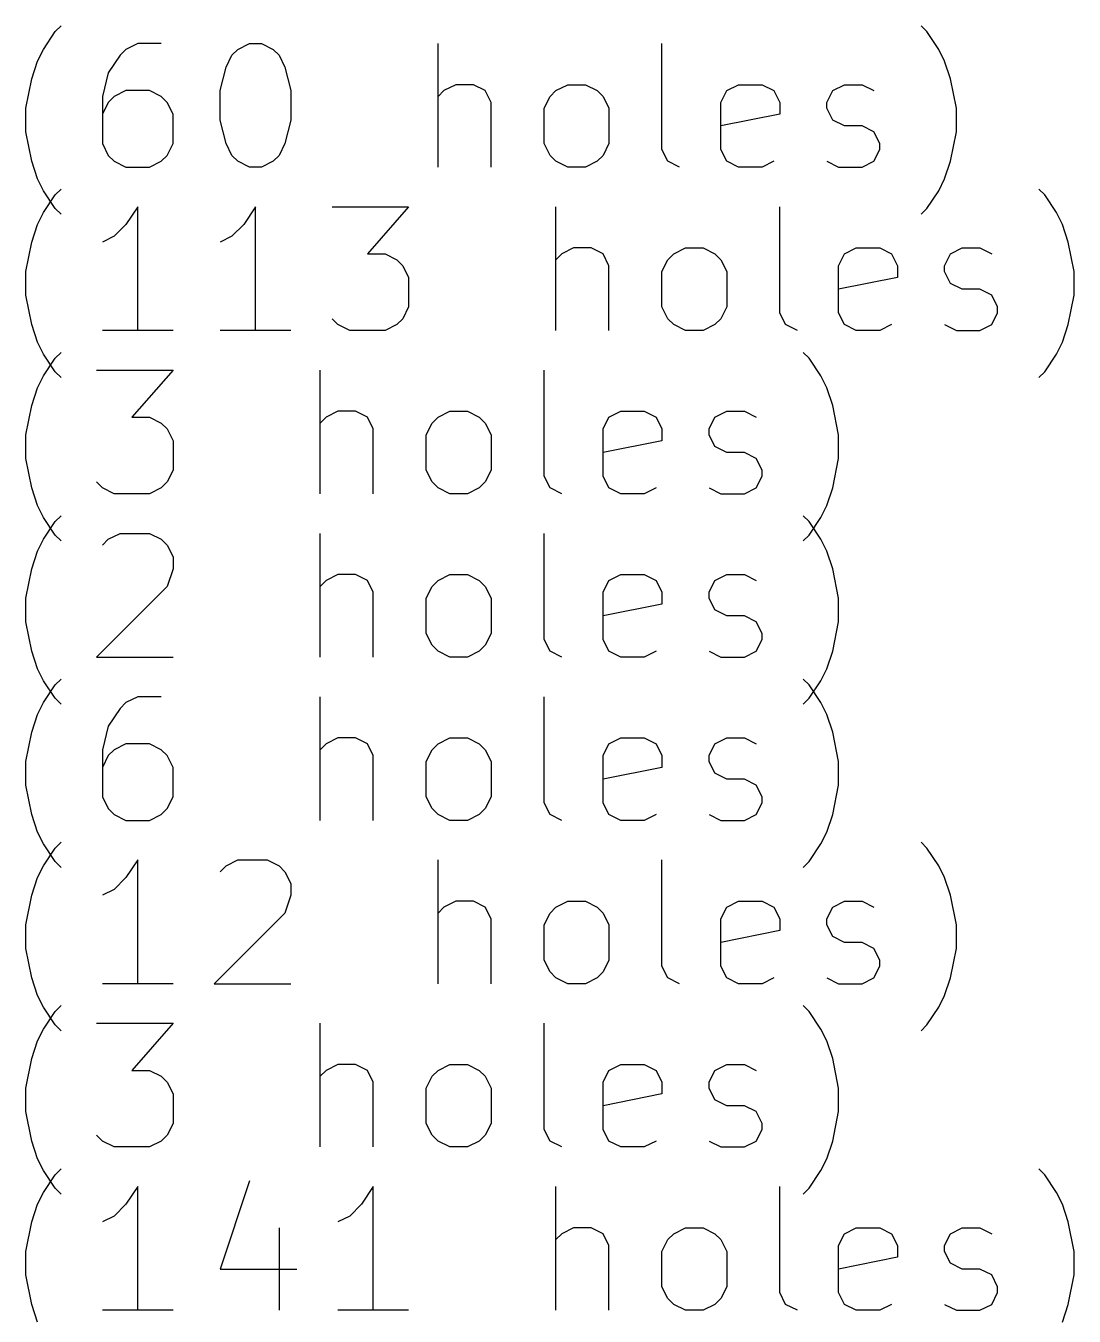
# Model space of a CAD drawing. Extents: x 21 to 125, y -193 to -25.
# Drawn here: x 70.78 to 96.21, y -163.9 to -132.6 of the extents above; entities that cross this region are included whole.
import ezdxf

# ---------------------------------------------------------------- set-up
doc = ezdxf.new("R2010")
doc.units = 0
doc.header["$MEASUREMENT"] = 0
doc.layers.add('BLACK', color=7, linetype='CONTINUOUS')

msp = doc.modelspace()

# ---------------------------------------------------------------- linework, layer by layer
at = {"layer": 'Black'}
for p, q in [((71.4964, -132.746), (71.6393, -132.604)), ((92.6393, -132.746), (92.4964, -132.604)), ((71.2107, -133.175), (71.4964, -132.746)), ((92.925, -133.175), (92.6393, -132.746)), ((71.0679, -133.461), (71.2107, -133.175)), ((73.2107, -133.175), (73.0679, -133.318)), ((73.4964, -133.032), (73.2107, -133.175)), ((74.0679, -133.032), (73.4964, -133.032)), ((75.7821, -133.318), (75.925, -133.175)), ((75.925, -133.175), (76.2107, -133.032)), ((76.2107, -133.032), (76.4964, -133.032)), ((76.4964, -133.032), (76.7821, -133.175)), ((76.7821, -133.175), (76.925, -133.318)), ((80.7821, -136.032), (80.7821, -133.032)), ((86.2107, -135.604), (86.2107, -133.032)), ((93.0679, -133.461), (92.925, -133.175)), ((70.925, -133.889), (71.0679, -133.461)), ((73.0679, -133.318), (72.7821, -133.746)), ((75.4964, -134.175), (75.6393, -133.604)), ((75.6393, -133.604), (75.7821, -133.318)), ((76.925, -133.318), (77.0679, -133.604)), ((77.0679, -133.604), (77.2107, -134.175)), ((93.2107, -133.889), (93.0679, -133.461)), ((70.7821, -134.604), (70.925, -133.889)), ((72.7821, -133.746), (72.6393, -134.318)), ((93.3536, -134.604), (93.2107, -133.889)), ((73.2107, -134.175), (72.925, -134.318)), ((73.7821, -134.175), (73.2107, -134.175)), ((74.0679, -134.318), (73.7821, -134.175)), ((75.4964, -134.889), (75.4964, -134.175)), ((77.2107, -134.175), (77.2107, -134.889)), ((80.925, -134.175), (80.7821, -134.318)), ((81.2107, -134.032), (80.925, -134.175)), ((81.6393, -134.032), (81.2107, -134.032)), ((81.925, -134.175), (81.6393, -134.032)), ((82.0679, -134.461), (81.925, -134.175)), ((83.4964, -134.318), (83.6393, -134.175)), ((83.6393, -134.175), (83.925, -134.032)), ((83.925, -134.032), (84.3536, -134.032)), ((84.3536, -134.032), (84.6393, -134.175)), ((84.6393, -134.175), (84.7821, -134.318)), ((87.6393, -134.461), (87.7821, -134.175)), ((87.7821, -134.175), (88.0679, -134.032)), ((88.0679, -134.032), (88.6393, -134.032)), ((88.6393, -134.032), (88.925, -134.175)), ((88.925, -134.175), (89.0679, -134.461)), ((90.2107, -134.461), (90.3536, -134.175)), ((90.3536, -134.175), (90.6393, -134.032)), ((90.6393, -134.032), (91.0679, -134.032)), ((91.0679, -134.032), (91.3536, -134.175)), ((72.6393, -134.318), (72.6393, -135.461)), ((72.7821, -134.461), (72.6393, -134.746)), ((72.925, -134.318), (72.7821, -134.461)), ((74.2107, -134.461), (74.0679, -134.318)), ((74.3536, -134.746), (74.2107, -134.461)), ((82.0679, -136.032), (82.0679, -134.461)), ((83.3536, -134.604), (83.4964, -134.318)), ((84.7821, -134.318), (84.925, -134.604)), ((87.6393, -135.604), (87.6393, -134.461)), ((89.0679, -134.461), (89.0679, -134.746)), ((90.2107, -134.604), (90.2107, -134.461)), ((70.7821, -135.175), (70.7821, -134.604)), ((74.3536, -135.461), (74.3536, -134.746)), ((83.3536, -135.461), (83.3536, -134.604)), ((84.925, -134.604), (84.925, -135.461)), ((89.0679, -134.746), (87.6393, -135.032)), ((90.3536, -134.889), (90.2107, -134.604)), ((93.3536, -135.175), (93.3536, -134.604)), ((70.925, -135.889), (70.7821, -135.175)), ((75.6393, -135.461), (75.4964, -134.889)), ((77.2107, -134.889), (77.0679, -135.461)), ((90.6393, -135.032), (90.3536, -134.889)), ((91.0679, -135.032), (90.6393, -135.032)), ((91.3536, -135.175), (91.0679, -135.032)), ((91.4964, -135.461), (91.3536, -135.175)), ((93.2107, -135.889), (93.3536, -135.175)), ((72.6393, -135.461), (72.7821, -135.746)), ((74.2107, -135.746), (74.3536, -135.461)), ((75.7821, -135.746), (75.6393, -135.461)), ((77.0679, -135.461), (76.925, -135.746)), ((83.4964, -135.746), (83.3536, -135.461)), ((84.925, -135.461), (84.7821, -135.746)), ((91.4964, -135.604), (91.4964, -135.461)), ((72.7821, -135.746), (72.925, -135.889)), ((74.0679, -135.889), (74.2107, -135.746)), ((75.925, -135.889), (75.7821, -135.746)), ((76.925, -135.746), (76.7821, -135.889)), ((83.6393, -135.889), (83.4964, -135.746)), ((84.7821, -135.746), (84.6393, -135.889)), ((86.3536, -135.889), (86.2107, -135.604)), ((87.7821, -135.889), (87.6393, -135.604)), ((91.3536, -135.889), (91.4964, -135.604)), ((71.0679, -136.318), (70.925, -135.889)), ((72.925, -135.889), (73.2107, -136.032)), ((73.2107, -136.032), (73.7821, -136.032)), ((73.7821, -136.032), (74.0679, -135.889)), ((76.2107, -136.032), (75.925, -135.889)), ((76.4964, -136.032), (76.2107, -136.032)), ((76.7821, -135.889), (76.4964, -136.032)), ((83.925, -136.032), (83.6393, -135.889)), ((84.3536, -136.032), (83.925, -136.032)), ((84.6393, -135.889), (84.3536, -136.032)), ((86.6393, -136.032), (86.3536, -135.889)), ((88.0679, -136.032), (87.7821, -135.889)), ((88.6393, -136.032), (88.0679, -136.032)), ((88.925, -135.889), (88.6393, -136.032)), ((90.2107, -135.889), (90.4964, -136.032)), ((90.4964, -136.032), (91.0679, -136.032)), ((91.0679, -136.032), (91.3536, -135.889)), ((93.0679, -136.318), (93.2107, -135.889)), ((71.2107, -136.604), (71.0679, -136.318)), ((92.925, -136.604), (93.0679, -136.318)), ((71.4964, -137.032), (71.2107, -136.604)), ((71.2107, -137.135), (71.4964, -136.706)), ((71.4964, -136.706), (71.6393, -136.564)), ((92.6393, -137.032), (92.925, -136.604)), ((95.4964, -136.706), (95.3536, -136.564)), ((95.7821, -137.135), (95.4964, -136.706)), ((71.6393, -137.175), (71.4964, -137.032)), ((73.4964, -136.992), (73.2107, -137.421)), ((73.4964, -139.992), (73.4964, -136.992)), ((76.3536, -136.992), (76.0679, -137.421)), ((76.3536, -139.992), (76.3536, -136.992)), ((78.2107, -136.992), (80.0679, -136.992)), ((80.0679, -136.992), (79.0679, -138.135)), ((83.6393, -139.992), (83.6393, -136.992)), ((89.0679, -139.564), (89.0679, -136.992)), ((92.4964, -137.175), (92.6393, -137.032)), ((71.0679, -137.421), (71.2107, -137.135)), ((95.925, -137.421), (95.7821, -137.135)), ((70.925, -137.849), (71.0679, -137.421)), ((73.2107, -137.421), (72.925, -137.706)), ((76.0679, -137.421), (75.7821, -137.706)), ((96.0679, -137.849), (95.925, -137.421)), ((70.7821, -138.564), (70.925, -137.849)), ((72.925, -137.706), (72.6393, -137.849)), ((75.7821, -137.706), (75.4964, -137.849)), ((84.0679, -137.992), (83.7821, -138.135)), ((84.4964, -137.992), (84.0679, -137.992)), ((84.7821, -138.135), (84.4964, -137.992)), ((86.4964, -138.135), (86.7821, -137.992)), ((86.7821, -137.992), (87.2107, -137.992)), ((87.2107, -137.992), (87.4964, -138.135)), ((90.6393, -138.135), (90.925, -137.992)), ((90.925, -137.992), (91.4964, -137.992)), ((91.4964, -137.992), (91.7821, -138.135)), ((93.2107, -138.135), (93.4964, -137.992)), ((93.4964, -137.992), (93.925, -137.992)), ((93.925, -137.992), (94.2107, -138.135)), ((96.2107, -138.564), (96.0679, -137.849)), ((79.0679, -138.135), (79.4964, -138.135)), ((79.4964, -138.135), (79.7821, -138.278)), ((79.7821, -138.278), (79.925, -138.421)), ((83.7821, -138.135), (83.6393, -138.278)), ((84.925, -138.421), (84.7821, -138.135)), ((86.2107, -138.564), (86.3536, -138.278)), ((86.3536, -138.278), (86.4964, -138.135)), ((87.4964, -138.135), (87.6393, -138.278)), ((87.6393, -138.278), (87.7821, -138.564)), ((90.4964, -138.421), (90.6393, -138.135)), ((91.7821, -138.135), (91.925, -138.421)), ((93.0679, -138.421), (93.2107, -138.135)), ((70.7821, -139.135), (70.7821, -138.564)), ((79.925, -138.421), (80.0679, -138.706)), ((84.925, -139.992), (84.925, -138.421)), ((86.2107, -139.421), (86.2107, -138.564)), ((87.7821, -138.564), (87.7821, -139.421)), ((90.4964, -139.564), (90.4964, -138.421)), ((91.925, -138.421), (91.925, -138.706)), ((93.0679, -138.564), (93.0679, -138.421)), ((93.2107, -138.849), (93.0679, -138.564)), ((96.2107, -139.135), (96.2107, -138.564)), ((80.0679, -138.706), (80.0679, -139.421)), ((91.925, -138.706), (90.4964, -138.992)), ((93.4964, -138.992), (93.2107, -138.849)), ((70.925, -139.849), (70.7821, -139.135)), ((93.925, -138.992), (93.4964, -138.992)), ((94.2107, -139.135), (93.925, -138.992)), ((94.3536, -139.421), (94.2107, -139.135)), ((96.0679, -139.849), (96.2107, -139.135)), ((80.0679, -139.421), (79.925, -139.706)), ((86.3536, -139.706), (86.2107, -139.421)), ((87.7821, -139.421), (87.6393, -139.706)), ((94.3536, -139.564), (94.3536, -139.421)), ((71.0679, -140.278), (70.925, -139.849)), ((78.3536, -139.849), (78.2107, -139.706)), ((78.6393, -139.992), (78.3536, -139.849)), ((79.7821, -139.849), (79.4964, -139.992)), ((79.925, -139.706), (79.7821, -139.849)), ((86.4964, -139.849), (86.3536, -139.706)), ((86.7821, -139.992), (86.4964, -139.849)), ((87.4964, -139.849), (87.2107, -139.992)), ((87.6393, -139.706), (87.4964, -139.849)), ((89.2107, -139.849), (89.0679, -139.564)), ((89.4964, -139.992), (89.2107, -139.849)), ((90.6393, -139.849), (90.4964, -139.564)), ((90.925, -139.992), (90.6393, -139.849)), ((91.7821, -139.849), (91.4964, -139.992)), ((93.0679, -139.849), (93.3536, -139.992)), ((93.925, -139.992), (94.2107, -139.849)), ((94.2107, -139.849), (94.3536, -139.564)), ((95.925, -140.278), (96.0679, -139.849)), ((74.3536, -139.992), (72.6393, -139.992)), ((77.2107, -139.992), (75.4964, -139.992)), ((79.4964, -139.992), (78.6393, -139.992)), ((87.2107, -139.992), (86.7821, -139.992)), ((91.4964, -139.992), (90.925, -139.992)), ((93.3536, -139.992), (93.925, -139.992)), ((71.2107, -140.564), (71.0679, -140.278)), ((95.7821, -140.564), (95.925, -140.278)), ((71.4964, -140.992), (71.2107, -140.564)), ((71.2107, -141.095), (71.4964, -140.666)), ((71.4964, -140.666), (71.6393, -140.524)), ((89.7821, -140.666), (89.6393, -140.524)), ((90.0679, -141.095), (89.7821, -140.666)), ((95.4964, -140.992), (95.7821, -140.564)), ((71.0679, -141.381), (71.2107, -141.095)), ((71.6393, -141.135), (71.4964, -140.992)), ((72.4964, -140.952), (74.3536, -140.952)), ((74.3536, -140.952), (73.3536, -142.095)), ((77.925, -143.952), (77.925, -140.952)), ((83.3536, -143.524), (83.3536, -140.952)), ((90.2107, -141.381), (90.0679, -141.095)), ((95.3536, -141.135), (95.4964, -140.992)), ((70.925, -141.809), (71.0679, -141.381)), ((90.3536, -141.809), (90.2107, -141.381)), ((70.7821, -142.524), (70.925, -141.809)), ((78.3536, -141.952), (78.0679, -142.095)), ((78.7821, -141.952), (78.3536, -141.952)), ((79.0679, -142.095), (78.7821, -141.952)), ((80.7821, -142.095), (81.0679, -141.952)), ((81.0679, -141.952), (81.4964, -141.952)), ((81.4964, -141.952), (81.7821, -142.095)), ((84.925, -142.095), (85.2107, -141.952)), ((85.2107, -141.952), (85.7821, -141.952)), ((85.7821, -141.952), (86.0679, -142.095)), ((87.4964, -142.095), (87.7821, -141.952)), ((87.7821, -141.952), (88.2107, -141.952)), ((88.2107, -141.952), (88.4964, -142.095)), ((90.4964, -142.524), (90.3536, -141.809)), ((73.3536, -142.095), (73.7821, -142.095)), ((73.7821, -142.095), (74.0679, -142.238)), ((74.0679, -142.238), (74.2107, -142.381)), ((78.0679, -142.095), (77.925, -142.238)), ((79.2107, -142.381), (79.0679, -142.095)), ((80.4964, -142.524), (80.6393, -142.238)), ((80.6393, -142.238), (80.7821, -142.095)), ((81.7821, -142.095), (81.925, -142.238)), ((81.925, -142.238), (82.0679, -142.524)), ((84.7821, -142.381), (84.925, -142.095)), ((86.0679, -142.095), (86.2107, -142.381)), ((87.3536, -142.381), (87.4964, -142.095)), ((70.7821, -143.095), (70.7821, -142.524)), ((74.2107, -142.381), (74.3536, -142.666)), ((74.3536, -142.666), (74.3536, -143.381)), ((79.2107, -143.952), (79.2107, -142.381)), ((80.4964, -143.381), (80.4964, -142.524)), ((82.0679, -142.524), (82.0679, -143.381)), ((84.7821, -143.524), (84.7821, -142.381)), ((86.2107, -142.666), (84.7821, -142.952)), ((86.2107, -142.381), (86.2107, -142.666)), ((87.3536, -142.524), (87.3536, -142.381)), ((87.4964, -142.809), (87.3536, -142.524)), ((90.4964, -143.095), (90.4964, -142.524)), ((87.7821, -142.952), (87.4964, -142.809)), ((88.2107, -142.952), (87.7821, -142.952)), ((88.4964, -143.095), (88.2107, -142.952)), ((70.925, -143.809), (70.7821, -143.095)), ((88.6393, -143.381), (88.4964, -143.095)), ((90.3536, -143.809), (90.4964, -143.095)), ((74.3536, -143.381), (74.2107, -143.666)), ((80.6393, -143.666), (80.4964, -143.381)), ((82.0679, -143.381), (81.925, -143.666)), ((83.4964, -143.809), (83.3536, -143.524)), ((84.925, -143.809), (84.7821, -143.524)), ((88.4964, -143.809), (88.6393, -143.524)), ((88.6393, -143.524), (88.6393, -143.381)), ((71.0679, -144.238), (70.925, -143.809)), ((72.6393, -143.809), (72.4964, -143.666)), ((72.925, -143.952), (72.6393, -143.809)), ((74.0679, -143.809), (73.7821, -143.952)), ((74.2107, -143.666), (74.0679, -143.809)), ((80.7821, -143.809), (80.6393, -143.666)), ((81.0679, -143.952), (80.7821, -143.809)), ((81.7821, -143.809), (81.4964, -143.952)), ((81.925, -143.666), (81.7821, -143.809)), ((83.7821, -143.952), (83.4964, -143.809)), ((85.2107, -143.952), (84.925, -143.809)), ((86.0679, -143.809), (85.7821, -143.952)), ((87.3536, -143.809), (87.6393, -143.952)), ((88.2107, -143.952), (88.4964, -143.809)), ((90.2107, -144.238), (90.3536, -143.809)), ((71.2107, -144.524), (71.0679, -144.238)), ((73.7821, -143.952), (72.925, -143.952)), ((81.4964, -143.952), (81.0679, -143.952)), ((85.7821, -143.952), (85.2107, -143.952)), ((87.6393, -143.952), (88.2107, -143.952)), ((90.0679, -144.524), (90.2107, -144.238)), ((71.4964, -144.952), (71.2107, -144.524)), ((71.4964, -144.626), (71.6393, -144.484)), ((89.7821, -144.626), (89.6393, -144.484)), ((89.7821, -144.952), (90.0679, -144.524)), ((71.2107, -145.055), (71.4964, -144.626)), ((90.0679, -145.055), (89.7821, -144.626)), ((71.0679, -145.341), (71.2107, -145.055)), ((71.6393, -145.095), (71.4964, -144.952)), ((72.6393, -145.198), (72.7821, -145.055)), ((72.7821, -145.055), (73.0679, -144.912)), ((73.0679, -144.912), (73.7821, -144.912)), ((73.7821, -144.912), (74.0679, -145.055)), ((74.0679, -145.055), (74.2107, -145.198)), ((77.925, -147.912), (77.925, -144.912)), ((83.3536, -147.484), (83.3536, -144.912)), ((89.6393, -145.095), (89.7821, -144.952)), ((90.2107, -145.341), (90.0679, -145.055)), ((70.925, -145.769), (71.0679, -145.341)), ((74.2107, -145.198), (74.3536, -145.484)), ((74.3536, -145.484), (74.3536, -145.769)), ((90.3536, -145.769), (90.2107, -145.341)), ((70.7821, -146.484), (70.925, -145.769)), ((74.3536, -145.769), (74.2107, -146.198)), ((90.4964, -146.484), (90.3536, -145.769)), ((78.0679, -146.055), (77.925, -146.198)), ((78.3536, -145.912), (78.0679, -146.055)), ((78.7821, -145.912), (78.3536, -145.912)), ((79.0679, -146.055), (78.7821, -145.912)), ((79.2107, -146.341), (79.0679, -146.055)), ((80.6393, -146.198), (80.7821, -146.055)), ((80.7821, -146.055), (81.0679, -145.912)), ((81.0679, -145.912), (81.4964, -145.912)), ((81.4964, -145.912), (81.7821, -146.055)), ((81.7821, -146.055), (81.925, -146.198)), ((84.7821, -146.341), (84.925, -146.055)), ((84.925, -146.055), (85.2107, -145.912)), ((85.2107, -145.912), (85.7821, -145.912)), ((85.7821, -145.912), (86.0679, -146.055)), ((86.0679, -146.055), (86.2107, -146.341)), ((87.3536, -146.341), (87.4964, -146.055)), ((87.4964, -146.055), (87.7821, -145.912)), ((87.7821, -145.912), (88.2107, -145.912)), ((88.2107, -145.912), (88.4964, -146.055)), ((74.2107, -146.198), (72.4964, -147.912)), ((79.2107, -147.912), (79.2107, -146.341)), ((80.4964, -146.484), (80.6393, -146.198)), ((81.925, -146.198), (82.0679, -146.484)), ((84.7821, -147.484), (84.7821, -146.341)), ((86.2107, -146.341), (86.2107, -146.626)), ((87.3536, -146.484), (87.3536, -146.341)), ((70.7821, -147.055), (70.7821, -146.484)), ((80.4964, -147.341), (80.4964, -146.484)), ((82.0679, -146.484), (82.0679, -147.341)), ((86.2107, -146.626), (84.7821, -146.912)), ((87.4964, -146.769), (87.3536, -146.484)), ((90.4964, -147.055), (90.4964, -146.484)), ((70.925, -147.769), (70.7821, -147.055)), ((87.7821, -146.912), (87.4964, -146.769)), ((88.2107, -146.912), (87.7821, -146.912)), ((88.4964, -147.055), (88.2107, -146.912)), ((88.6393, -147.341), (88.4964, -147.055)), ((90.3536, -147.769), (90.4964, -147.055)), ((80.6393, -147.626), (80.4964, -147.341)), ((82.0679, -147.341), (81.925, -147.626)), ((88.6393, -147.484), (88.6393, -147.341)), ((80.7821, -147.769), (80.6393, -147.626)), ((81.925, -147.626), (81.7821, -147.769)), ((83.4964, -147.769), (83.3536, -147.484)), ((84.925, -147.769), (84.7821, -147.484)), ((88.4964, -147.769), (88.6393, -147.484)), ((71.0679, -148.198), (70.925, -147.769)), ((72.4964, -147.912), (74.3536, -147.912)), ((81.0679, -147.912), (80.7821, -147.769)), ((81.4964, -147.912), (81.0679, -147.912)), ((81.7821, -147.769), (81.4964, -147.912)), ((83.7821, -147.912), (83.4964, -147.769)), ((85.2107, -147.912), (84.925, -147.769)), ((85.7821, -147.912), (85.2107, -147.912)), ((86.0679, -147.769), (85.7821, -147.912)), ((87.3536, -147.769), (87.6393, -147.912)), ((87.6393, -147.912), (88.2107, -147.912)), ((88.2107, -147.912), (88.4964, -147.769)), ((90.2107, -148.198), (90.3536, -147.769)), ((71.2107, -148.484), (71.0679, -148.198)), ((90.0679, -148.484), (90.2107, -148.198)), ((71.4964, -148.912), (71.2107, -148.484)), ((71.2107, -149.015), (71.4964, -148.586)), ((71.4964, -148.586), (71.6393, -148.444)), ((89.7821, -148.586), (89.6393, -148.444)), ((89.7821, -148.912), (90.0679, -148.484)), ((90.0679, -149.015), (89.7821, -148.586)), ((71.6393, -149.055), (71.4964, -148.912)), ((73.4964, -148.872), (73.2107, -149.015)), ((74.0679, -148.872), (73.4964, -148.872)), ((77.925, -151.872), (77.925, -148.872)), ((83.3536, -151.444), (83.3536, -148.872)), ((89.6393, -149.055), (89.7821, -148.912)), ((71.0679, -149.301), (71.2107, -149.015)), ((73.0679, -149.158), (72.7821, -149.586)), ((73.2107, -149.015), (73.0679, -149.158)), ((90.2107, -149.301), (90.0679, -149.015)), ((70.925, -149.729), (71.0679, -149.301)), ((90.3536, -149.729), (90.2107, -149.301)), ((70.7821, -150.444), (70.925, -149.729)), ((72.7821, -149.586), (72.6393, -150.158)), ((78.3536, -149.872), (78.0679, -150.015)), ((78.7821, -149.872), (78.3536, -149.872)), ((79.0679, -150.015), (78.7821, -149.872)), ((80.7821, -150.015), (81.0679, -149.872)), ((81.0679, -149.872), (81.4964, -149.872)), ((81.4964, -149.872), (81.7821, -150.015)), ((84.925, -150.015), (85.2107, -149.872)), ((85.2107, -149.872), (85.7821, -149.872)), ((85.7821, -149.872), (86.0679, -150.015)), ((87.4964, -150.015), (87.7821, -149.872)), ((87.7821, -149.872), (88.2107, -149.872)), ((88.2107, -149.872), (88.4964, -150.015)), ((90.4964, -150.444), (90.3536, -149.729)), ((72.6393, -150.158), (72.6393, -151.301)), ((72.925, -150.158), (72.7821, -150.301)), ((73.2107, -150.015), (72.925, -150.158)), ((73.7821, -150.015), (73.2107, -150.015)), ((74.0679, -150.158), (73.7821, -150.015)), ((74.2107, -150.301), (74.0679, -150.158)), ((78.0679, -150.015), (77.925, -150.158)), ((79.2107, -150.301), (79.0679, -150.015)), ((80.4964, -150.444), (80.6393, -150.158)), ((80.6393, -150.158), (80.7821, -150.015)), ((81.7821, -150.015), (81.925, -150.158)), ((81.925, -150.158), (82.0679, -150.444)), ((84.7821, -150.301), (84.925, -150.015)), ((86.0679, -150.015), (86.2107, -150.301)), ((87.3536, -150.301), (87.4964, -150.015)), ((70.7821, -151.015), (70.7821, -150.444)), ((72.7821, -150.301), (72.6393, -150.586)), ((74.3536, -150.586), (74.2107, -150.301)), ((79.2107, -151.872), (79.2107, -150.301)), ((80.4964, -151.301), (80.4964, -150.444)), ((82.0679, -150.444), (82.0679, -151.301)), ((84.7821, -151.444), (84.7821, -150.301)), ((86.2107, -150.301), (86.2107, -150.586)), ((87.3536, -150.444), (87.3536, -150.301)), ((87.4964, -150.729), (87.3536, -150.444)), ((90.4964, -151.015), (90.4964, -150.444)), ((74.3536, -151.301), (74.3536, -150.586)), ((86.2107, -150.586), (84.7821, -150.872)), ((87.7821, -150.872), (87.4964, -150.729)), ((70.925, -151.729), (70.7821, -151.015)), ((88.2107, -150.872), (87.7821, -150.872)), ((88.4964, -151.015), (88.2107, -150.872)), ((88.6393, -151.301), (88.4964, -151.015)), ((90.3536, -151.729), (90.4964, -151.015)), ((72.6393, -151.301), (72.7821, -151.586)), ((74.2107, -151.586), (74.3536, -151.301)), ((80.6393, -151.586), (80.4964, -151.301)), ((82.0679, -151.301), (81.925, -151.586)), ((83.4964, -151.729), (83.3536, -151.444)), ((84.925, -151.729), (84.7821, -151.444)), ((88.4964, -151.729), (88.6393, -151.444)), ((88.6393, -151.444), (88.6393, -151.301)), ((71.0679, -152.158), (70.925, -151.729)), ((72.7821, -151.586), (72.925, -151.729)), ((72.925, -151.729), (73.2107, -151.872)), ((73.7821, -151.872), (74.0679, -151.729)), ((74.0679, -151.729), (74.2107, -151.586)), ((80.7821, -151.729), (80.6393, -151.586)), ((81.0679, -151.872), (80.7821, -151.729)), ((81.7821, -151.729), (81.4964, -151.872)), ((81.925, -151.586), (81.7821, -151.729)), ((83.7821, -151.872), (83.4964, -151.729)), ((85.2107, -151.872), (84.925, -151.729)), ((86.0679, -151.729), (85.7821, -151.872)), ((87.3536, -151.729), (87.6393, -151.872)), ((88.2107, -151.872), (88.4964, -151.729)), ((90.2107, -152.158), (90.3536, -151.729)), ((73.2107, -151.872), (73.7821, -151.872)), ((81.4964, -151.872), (81.0679, -151.872)), ((85.7821, -151.872), (85.2107, -151.872)), ((87.6393, -151.872), (88.2107, -151.872)), ((71.2107, -152.444), (71.0679, -152.158)), ((90.0679, -152.444), (90.2107, -152.158)), ((71.4964, -152.872), (71.2107, -152.444)), ((71.2107, -152.975), (71.4964, -152.546)), ((71.4964, -152.546), (71.6393, -152.404)), ((89.7821, -152.872), (90.0679, -152.444)), ((92.6393, -152.546), (92.4964, -152.404)), ((92.925, -152.975), (92.6393, -152.546)), ((71.0679, -153.261), (71.2107, -152.975)), ((71.6393, -153.015), (71.4964, -152.872)), ((73.4964, -152.832), (73.2107, -153.261)), ((73.4964, -155.832), (73.4964, -152.832)), ((75.4964, -153.118), (75.6393, -152.975)), ((75.6393, -152.975), (75.925, -152.832)), ((75.925, -152.832), (76.6393, -152.832)), ((76.6393, -152.832), (76.925, -152.975)), ((76.925, -152.975), (77.0679, -153.118)), ((80.7821, -155.832), (80.7821, -152.832)), ((86.2107, -155.404), (86.2107, -152.832)), ((89.6393, -153.015), (89.7821, -152.872)), ((93.0679, -153.261), (92.925, -152.975)), ((70.925, -153.689), (71.0679, -153.261)), ((73.2107, -153.261), (72.925, -153.546)), ((77.0679, -153.118), (77.2107, -153.404)), ((93.2107, -153.689), (93.0679, -153.261)), ((72.925, -153.546), (72.6393, -153.689)), ((77.2107, -153.404), (77.2107, -153.689)), ((70.7821, -154.404), (70.925, -153.689)), ((77.2107, -153.689), (77.0679, -154.118)), ((81.2107, -153.832), (80.925, -153.975)), ((81.6393, -153.832), (81.2107, -153.832)), ((81.925, -153.975), (81.6393, -153.832)), ((83.6393, -153.975), (83.925, -153.832)), ((83.925, -153.832), (84.3536, -153.832)), ((84.3536, -153.832), (84.6393, -153.975)), ((87.7821, -153.975), (88.0679, -153.832)), ((88.0679, -153.832), (88.6393, -153.832)), ((88.6393, -153.832), (88.925, -153.975)), ((90.3536, -153.975), (90.6393, -153.832)), ((90.6393, -153.832), (91.0679, -153.832)), ((91.0679, -153.832), (91.3536, -153.975)), ((93.3536, -154.404), (93.2107, -153.689)), ((77.0679, -154.118), (75.3536, -155.832)), ((80.925, -153.975), (80.7821, -154.118)), ((82.0679, -154.261), (81.925, -153.975)), ((82.0679, -155.832), (82.0679, -154.261)), ((83.3536, -154.404), (83.4964, -154.118)), ((83.4964, -154.118), (83.6393, -153.975)), ((84.6393, -153.975), (84.7821, -154.118)), ((84.7821, -154.118), (84.925, -154.404)), ((87.6393, -154.261), (87.7821, -153.975)), ((87.6393, -155.404), (87.6393, -154.261)), ((88.925, -153.975), (89.0679, -154.261)), ((89.0679, -154.261), (89.0679, -154.546)), ((90.2107, -154.261), (90.3536, -153.975)), ((90.2107, -154.404), (90.2107, -154.261)), ((70.7821, -154.975), (70.7821, -154.404)), ((83.3536, -155.261), (83.3536, -154.404)), ((84.925, -154.404), (84.925, -155.261)), ((89.0679, -154.546), (87.6393, -154.832)), ((90.3536, -154.689), (90.2107, -154.404)), ((93.3536, -154.975), (93.3536, -154.404)), ((90.6393, -154.832), (90.3536, -154.689)), ((91.0679, -154.832), (90.6393, -154.832)), ((91.3536, -154.975), (91.0679, -154.832)), ((70.925, -155.689), (70.7821, -154.975)), ((91.4964, -155.261), (91.3536, -154.975)), ((93.2107, -155.689), (93.3536, -154.975)), ((83.4964, -155.546), (83.3536, -155.261)), ((84.925, -155.261), (84.7821, -155.546)), ((86.3536, -155.689), (86.2107, -155.404)), ((87.7821, -155.689), (87.6393, -155.404)), ((91.3536, -155.689), (91.4964, -155.404)), ((91.4964, -155.404), (91.4964, -155.261)), ((71.0679, -156.118), (70.925, -155.689)), ((83.6393, -155.689), (83.4964, -155.546)), ((83.925, -155.832), (83.6393, -155.689)), ((84.6393, -155.689), (84.3536, -155.832)), ((84.7821, -155.546), (84.6393, -155.689)), ((86.6393, -155.832), (86.3536, -155.689)), ((88.0679, -155.832), (87.7821, -155.689)), ((88.925, -155.689), (88.6393, -155.832)), ((90.2107, -155.689), (90.4964, -155.832)), ((91.0679, -155.832), (91.3536, -155.689)), ((93.0679, -156.118), (93.2107, -155.689)), ((71.2107, -156.404), (71.0679, -156.118)), ((74.3536, -155.832), (72.6393, -155.832)), ((75.3536, -155.832), (77.2107, -155.832)), ((84.3536, -155.832), (83.925, -155.832)), ((88.6393, -155.832), (88.0679, -155.832)), ((90.4964, -155.832), (91.0679, -155.832)), ((92.925, -156.404), (93.0679, -156.118)), ((71.4964, -156.832), (71.2107, -156.404)), ((71.4964, -156.506), (71.6393, -156.364)), ((89.7821, -156.506), (89.6393, -156.364)), ((92.6393, -156.832), (92.925, -156.404)), ((71.2107, -156.935), (71.4964, -156.506)), ((90.0679, -156.935), (89.7821, -156.506)), ((71.0679, -157.221), (71.2107, -156.935)), ((71.6393, -156.975), (71.4964, -156.832)), ((72.4964, -156.792), (74.3536, -156.792)), ((74.3536, -156.792), (73.3536, -157.935)), ((77.925, -159.792), (77.925, -156.792)), ((83.3536, -159.364), (83.3536, -156.792)), ((90.2107, -157.221), (90.0679, -156.935)), ((92.4964, -156.975), (92.6393, -156.832)), ((70.925, -157.649), (71.0679, -157.221)), ((90.3536, -157.649), (90.2107, -157.221)), ((70.7821, -158.364), (70.925, -157.649)), ((90.4964, -158.364), (90.3536, -157.649)), ((73.3536, -157.935), (73.7821, -157.935)), ((73.7821, -157.935), (74.0679, -158.078)), ((78.0679, -157.935), (77.925, -158.078)), ((78.3536, -157.792), (78.0679, -157.935)), ((78.7821, -157.792), (78.3536, -157.792)), ((79.0679, -157.935), (78.7821, -157.792)), ((79.2107, -158.221), (79.0679, -157.935)), ((80.6393, -158.078), (80.7821, -157.935)), ((80.7821, -157.935), (81.0679, -157.792)), ((81.0679, -157.792), (81.4964, -157.792)), ((81.4964, -157.792), (81.7821, -157.935)), ((81.7821, -157.935), (81.925, -158.078)), ((84.7821, -158.221), (84.925, -157.935)), ((84.925, -157.935), (85.2107, -157.792)), ((85.2107, -157.792), (85.7821, -157.792)), ((85.7821, -157.792), (86.0679, -157.935)), ((86.0679, -157.935), (86.2107, -158.221)), ((87.3536, -158.221), (87.4964, -157.935)), ((87.4964, -157.935), (87.7821, -157.792)), ((87.7821, -157.792), (88.2107, -157.792)), ((88.2107, -157.792), (88.4964, -157.935)), ((74.0679, -158.078), (74.2107, -158.221)), ((74.2107, -158.221), (74.3536, -158.506)), ((79.2107, -159.792), (79.2107, -158.221)), ((80.4964, -158.364), (80.6393, -158.078)), ((81.925, -158.078), (82.0679, -158.364)), ((84.7821, -159.364), (84.7821, -158.221)), ((86.2107, -158.221), (86.2107, -158.506)), ((87.3536, -158.364), (87.3536, -158.221)), ((70.7821, -158.935), (70.7821, -158.364)), ((74.3536, -158.506), (74.3536, -159.221)), ((80.4964, -159.221), (80.4964, -158.364)), ((82.0679, -158.364), (82.0679, -159.221)), ((86.2107, -158.506), (84.7821, -158.792)), ((87.4964, -158.649), (87.3536, -158.364)), ((90.4964, -158.935), (90.4964, -158.364)), ((70.925, -159.649), (70.7821, -158.935)), ((87.7821, -158.792), (87.4964, -158.649)), ((88.2107, -158.792), (87.7821, -158.792)), ((88.4964, -158.935), (88.2107, -158.792)), ((88.6393, -159.221), (88.4964, -158.935)), ((90.3536, -159.649), (90.4964, -158.935)), ((74.3536, -159.221), (74.2107, -159.506)), ((80.6393, -159.506), (80.4964, -159.221)), ((82.0679, -159.221), (81.925, -159.506)), ((88.6393, -159.364), (88.6393, -159.221)), ((72.6393, -159.649), (72.4964, -159.506)), ((74.2107, -159.506), (74.0679, -159.649)), ((80.7821, -159.649), (80.6393, -159.506)), ((81.925, -159.506), (81.7821, -159.649)), ((83.4964, -159.649), (83.3536, -159.364)), ((84.925, -159.649), (84.7821, -159.364)), ((88.4964, -159.649), (88.6393, -159.364)), ((71.0679, -160.078), (70.925, -159.649)), ((72.925, -159.792), (72.6393, -159.649)), ((73.7821, -159.792), (72.925, -159.792)), ((74.0679, -159.649), (73.7821, -159.792)), ((81.0679, -159.792), (80.7821, -159.649)), ((81.4964, -159.792), (81.0679, -159.792)), ((81.7821, -159.649), (81.4964, -159.792)), ((83.7821, -159.792), (83.4964, -159.649)), ((85.2107, -159.792), (84.925, -159.649)), ((85.7821, -159.792), (85.2107, -159.792)), ((86.0679, -159.649), (85.7821, -159.792)), ((87.3536, -159.649), (87.6393, -159.792)), ((87.6393, -159.792), (88.2107, -159.792)), ((88.2107, -159.792), (88.4964, -159.649)), ((90.2107, -160.078), (90.3536, -159.649)), ((71.2107, -160.364), (71.0679, -160.078)), ((90.0679, -160.364), (90.2107, -160.078)), ((71.4964, -160.792), (71.2107, -160.364)), ((71.2107, -160.895), (71.4964, -160.466)), ((71.4964, -160.466), (71.6393, -160.324)), ((89.7821, -160.792), (90.0679, -160.364)), ((95.4964, -160.466), (95.3536, -160.324)), ((95.7821, -160.895), (95.4964, -160.466)), ((71.6393, -160.935), (71.4964, -160.792)), ((73.4964, -160.752), (73.2107, -161.181)), ((73.4964, -163.752), (73.4964, -160.752)), ((76.2107, -160.609), (75.4964, -162.752)), ((79.2107, -160.752), (78.925, -161.181)), ((79.2107, -163.752), (79.2107, -160.752)), ((83.6393, -163.752), (83.6393, -160.752)), ((89.0679, -163.324), (89.0679, -160.752)), ((89.6393, -160.935), (89.7821, -160.792)), ((71.0679, -161.181), (71.2107, -160.895)), ((95.925, -161.181), (95.7821, -160.895)), ((70.925, -161.609), (71.0679, -161.181)), ((73.2107, -161.181), (72.925, -161.466)), ((78.925, -161.181), (78.6393, -161.466)), ((96.0679, -161.609), (95.925, -161.181)), ((70.7821, -162.324), (70.925, -161.609)), ((72.925, -161.466), (72.6393, -161.609)), ((76.925, -161.752), (76.925, -163.752)), ((78.6393, -161.466), (78.3536, -161.609)), ((84.0679, -161.752), (83.7821, -161.895)), ((84.4964, -161.752), (84.0679, -161.752)), ((84.7821, -161.895), (84.4964, -161.752)), ((86.4964, -161.895), (86.7821, -161.752)), ((86.7821, -161.752), (87.2107, -161.752)), ((87.2107, -161.752), (87.4964, -161.895)), ((90.6393, -161.895), (90.925, -161.752)), ((90.925, -161.752), (91.4964, -161.752)), ((91.4964, -161.752), (91.7821, -161.895)), ((93.2107, -161.895), (93.4964, -161.752)), ((93.4964, -161.752), (93.925, -161.752)), ((93.925, -161.752), (94.2107, -161.895)), ((96.2107, -162.324), (96.0679, -161.609)), ((83.7821, -161.895), (83.6393, -162.038)), ((84.925, -162.181), (84.7821, -161.895)), ((86.2107, -162.324), (86.3536, -162.038)), ((86.3536, -162.038), (86.4964, -161.895)), ((87.4964, -161.895), (87.6393, -162.038)), ((87.6393, -162.038), (87.7821, -162.324)), ((90.4964, -162.181), (90.6393, -161.895)), ((91.7821, -161.895), (91.925, -162.181)), ((93.0679, -162.181), (93.2107, -161.895)), ((70.7821, -162.895), (70.7821, -162.324)), ((84.925, -163.752), (84.925, -162.181)), ((86.2107, -163.181), (86.2107, -162.324)), ((87.7821, -162.324), (87.7821, -163.181)), ((90.4964, -163.324), (90.4964, -162.181)), ((91.925, -162.181), (91.925, -162.466)), ((93.0679, -162.324), (93.0679, -162.181)), ((93.2107, -162.609), (93.0679, -162.324)), ((96.2107, -162.895), (96.2107, -162.324)), ((91.925, -162.466), (90.4964, -162.752)), ((93.4964, -162.752), (93.2107, -162.609)), ((70.925, -163.609), (70.7821, -162.895)), ((75.4964, -162.752), (77.3536, -162.752)), ((93.925, -162.752), (93.4964, -162.752)), ((94.2107, -162.895), (93.925, -162.752)), ((94.3536, -163.181), (94.2107, -162.895)), ((96.0679, -163.609), (96.2107, -162.895)), ((86.3536, -163.466), (86.2107, -163.181)), ((87.7821, -163.181), (87.6393, -163.466)), ((89.2107, -163.609), (89.0679, -163.324)), ((90.6393, -163.609), (90.4964, -163.324)), ((94.2107, -163.609), (94.3536, -163.324)), ((94.3536, -163.324), (94.3536, -163.181)), ((71.0679, -164.038), (70.925, -163.609)), ((86.4964, -163.609), (86.3536, -163.466)), ((86.7821, -163.752), (86.4964, -163.609)), ((87.4964, -163.609), (87.2107, -163.752)), ((87.6393, -163.466), (87.4964, -163.609)), ((89.4964, -163.752), (89.2107, -163.609)), ((90.925, -163.752), (90.6393, -163.609)), ((91.7821, -163.609), (91.4964, -163.752)), ((93.0679, -163.609), (93.3536, -163.752)), ((93.925, -163.752), (94.2107, -163.609)), ((95.925, -164.038), (96.0679, -163.609)), ((74.3536, -163.752), (72.6393, -163.752)), ((80.0679, -163.752), (78.3536, -163.752)), ((87.2107, -163.752), (86.7821, -163.752)), ((91.4964, -163.752), (90.925, -163.752)), ((93.3536, -163.752), (93.925, -163.752))]:
    msp.add_line(p, q, dxfattribs=at)

doc.saveas('drawing.dxf')
